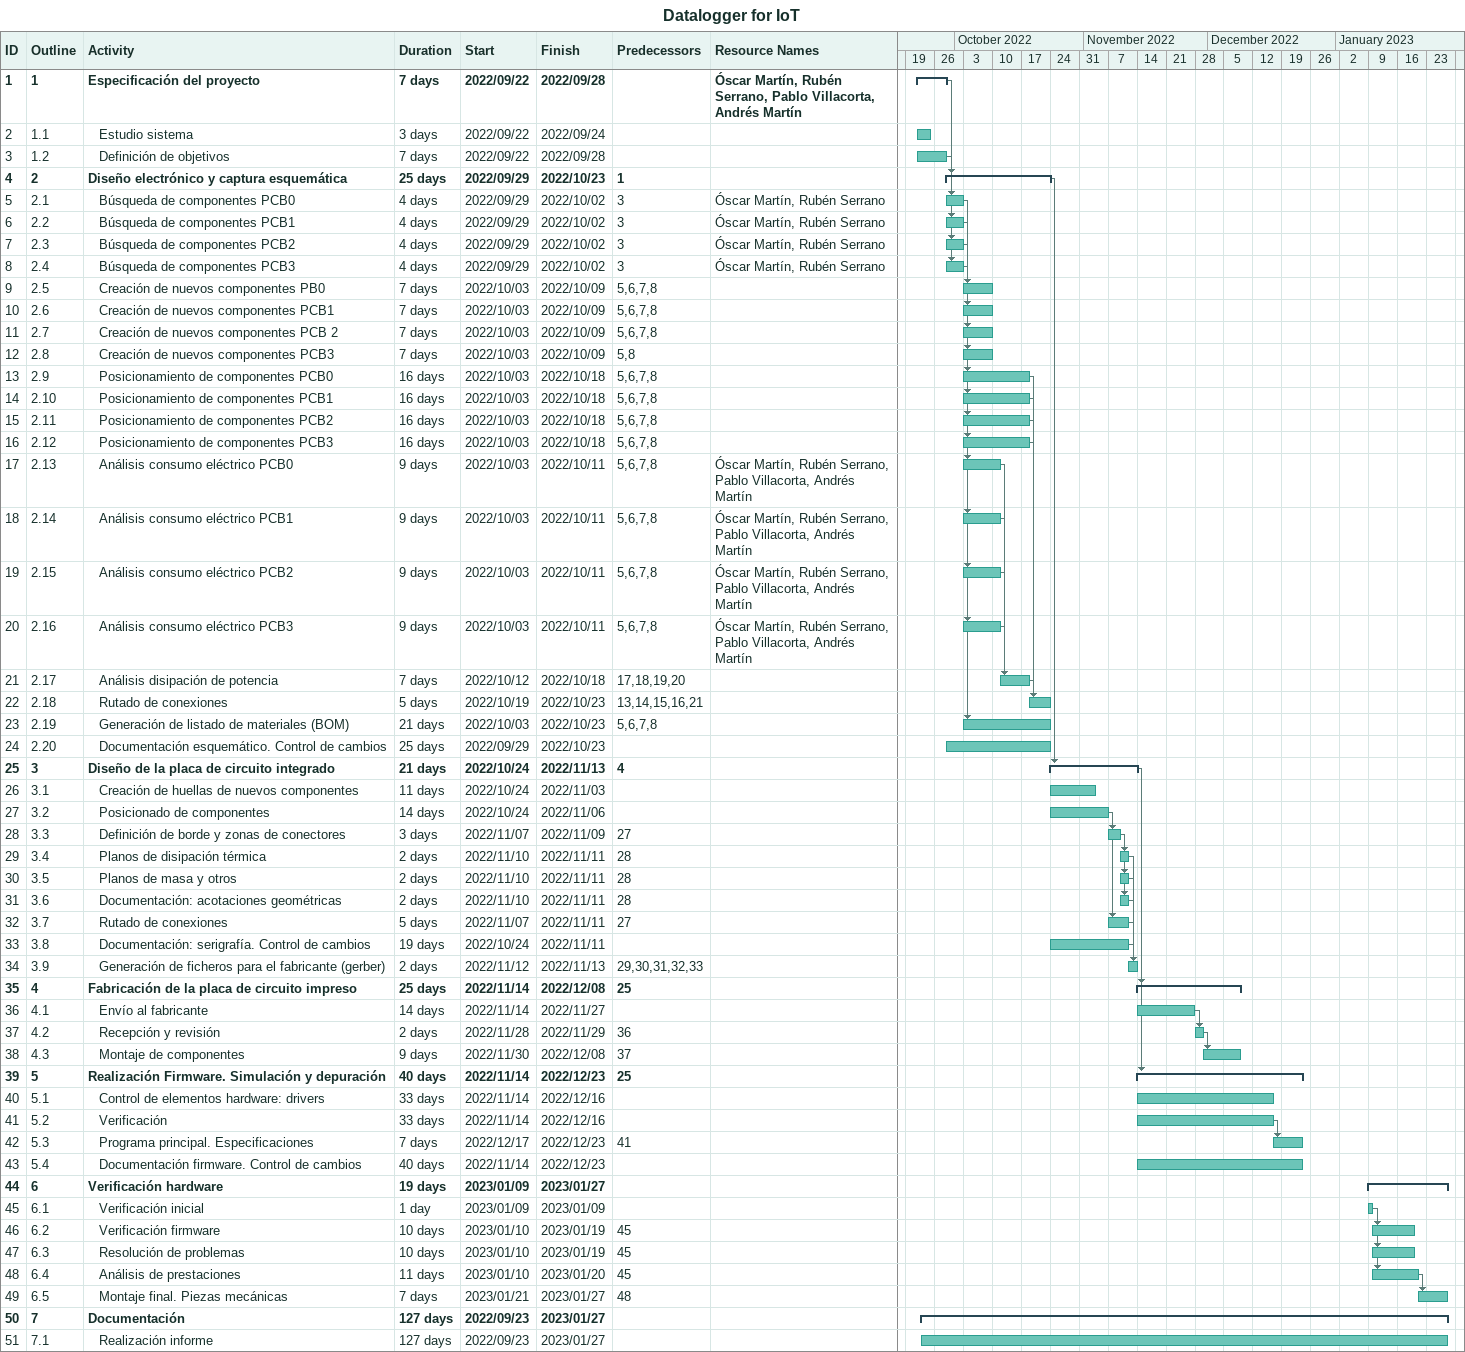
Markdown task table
Datalogger for IoT

| ID | WBS | Task | Duration | Start | Finish | Predecessors | Resources |
|---|---|---|---|---|---|---|---|
| 1 | 1 | **Especificación del proyecto** | 7d | 2022-09-22 | 2022-09-28 |  | Óscar Martín, Rubén Serrano, Pablo Villacorta, Andrés Martín |
| 2 | 1.1 | Estudio sistema | 3d | 2022-09-22 | 2022-09-24 |  |  |
| 3 | 1.2 | Definición de objetivos | 7d | 2022-09-22 | 2022-09-28 |  |  |
| 4 | 2 | **Diseño electrónico y captura esquemática** | 25d | 2022-09-29 | 2022-10-23 | 1 |  |
| 5 | 2.1 | Búsqueda de componentes PCB0 | 4d | 2022-09-29 | 2022-10-02 | 3 | Óscar Martín, Rubén Serrano |
| 6 | 2.2 | Búsqueda de componentes PCB1 | 4d | 2022-09-29 | 2022-10-02 | 3 | Óscar Martín, Rubén Serrano |
| 7 | 2.3 | Búsqueda de componentes PCB2 | 4d | 2022-09-29 | 2022-10-02 | 3 | Óscar Martín, Rubén Serrano |
| 8 | 2.4 | Búsqueda de componentes PCB3 | 4d | 2022-09-29 | 2022-10-02 | 3 | Óscar Martín, Rubén Serrano |
| 9 | 2.5 | Creación de nuevos componentes PB0 | 7d | 2022-10-03 | 2022-10-09 | 5, 6, 7, 8 |  |
| 10 | 2.6 | Creación de nuevos componentes PCB1 | 7d | 2022-10-03 | 2022-10-09 | 5, 6, 7, 8 |  |
| 11 | 2.7 | Creación de nuevos componentes PCB 2 | 7d | 2022-10-03 | 2022-10-09 | 5, 6, 7, 8 |  |
| 12 | 2.8 | Creación de nuevos componentes PCB3 | 7d | 2022-10-03 | 2022-10-09 | 5, 8 |  |
| 13 | 2.9 | Posicionamiento de componentes PCB0 | 16d | 2022-10-03 | 2022-10-18 | 5, 6, 7, 8 |  |
| 14 | 2.10 | Posicionamiento de componentes PCB1 | 16d | 2022-10-03 | 2022-10-18 | 5, 6, 7, 8 |  |
| 15 | 2.11 | Posicionamiento de componentes PCB2 | 16d | 2022-10-03 | 2022-10-18 | 5, 6, 7, 8 |  |
| 16 | 2.12 | Posicionamiento de componentes PCB3 | 16d | 2022-10-03 | 2022-10-18 | 5, 6, 7, 8 |  |
| 17 | 2.13 | Análisis consumo eléctrico PCB0 | 9d | 2022-10-03 | 2022-10-11 | 5, 6, 7, 8 | Óscar Martín, Rubén Serrano, Pablo Villacorta, Andrés Martín |
| 18 | 2.14 | Análisis consumo eléctrico PCB1 | 9d | 2022-10-03 | 2022-10-11 | 5, 6, 7, 8 | Óscar Martín, Rubén Serrano, Pablo Villacorta, Andrés Martín |
| 19 | 2.15 | Análisis consumo eléctrico PCB2 | 9d | 2022-10-03 | 2022-10-11 | 5, 6, 7, 8 | Óscar Martín, Rubén Serrano, Pablo Villacorta, Andrés Martín |
| 20 | 2.16 | Análisis consumo eléctrico PCB3 | 9d | 2022-10-03 | 2022-10-11 | 5, 6, 7, 8 | Óscar Martín, Rubén Serrano, Pablo Villacorta, Andrés Martín |
| 21 | 2.17 | Análisis disipación de potencia | 7d | 2022-10-12 | 2022-10-18 | 17, 18, 19, 20 |  |
| 22 | 2.18 | Rutado de conexiones | 5d | 2022-10-19 | 2022-10-23 | 13, 14, 15, 16, 21 |  |
| 23 | 2.19 | Generación de listado de materiales (BOM) | 21d | 2022-10-03 | 2022-10-23 | 5, 6, 7, 8 |  |
| 24 | 2.20 | Documentación esquemático. Control de cambios | 25d | 2022-09-29 | 2022-10-23 |  |  |
| 25 | 3 | **Diseño de la placa de circuito integrado** | 21d | 2022-10-24 | 2022-11-13 | 4 |  |
| 26 | 3.1 | Creación de huellas de nuevos componentes | 11d | 2022-10-24 | 2022-11-03 |  |  |
| 27 | 3.2 | Posicionado de componentes | 14d | 2022-10-24 | 2022-11-06 |  |  |
| 28 | 3.3 | Definición de borde y zonas de conectores | 3d | 2022-11-07 | 2022-11-09 | 27 |  |
| 29 | 3.4 | Planos de disipación térmica | 2d | 2022-11-10 | 2022-11-11 | 28 |  |
| 30 | 3.5 | Planos de masa y otros | 2d | 2022-11-10 | 2022-11-11 | 28 |  |
| 31 | 3.6 | Documentación: acotaciones geométricas | 2d | 2022-11-10 | 2022-11-11 | 28 |  |
| 32 | 3.7 | Rutado de conexiones | 5d | 2022-11-07 | 2022-11-11 | 27 |  |
| 33 | 3.8 | Documentación: serigrafía. Control de cambios | 19d | 2022-10-24 | 2022-11-11 |  |  |
| 34 | 3.9 | Generación de ficheros para el fabricante (gerber) | 2d | 2022-11-12 | 2022-11-13 | 29, 30, 31, 32, 33 |  |
| 35 | 4 | **Fabricación de la placa de circuito impreso** | 25d | 2022-11-14 | 2022-12-08 | 25 |  |
| 36 | 4.1 | Envío al fabricante | 14d | 2022-11-14 | 2022-11-27 |  |  |
| 37 | 4.2 | Recepción y revisión | 2d | 2022-11-28 | 2022-11-29 | 36 |  |
| 38 | 4.3 | Montaje de componentes | 9d | 2022-11-30 | 2022-12-08 | 37 |  |
| 39 | 5 | **Realización Firmware. Simulación y depuración** | 40d | 2022-11-14 | 2022-12-23 | 25 |  |
| 40 | 5.1 | Control de elementos hardware: drivers | 33d | 2022-11-14 | 2022-12-16 |  |  |
| 41 | 5.2 | Verificación | 33d | 2022-11-14 | 2022-12-16 |  |  |
| 42 | 5.3 | Programa principal. Especificaciones | 7d | 2022-12-17 | 2022-12-23 | 41 |  |
| 43 | 5.4 | Documentación firmware. Control de cambios | 40d | 2022-11-14 | 2022-12-23 |  |  |
| 44 | 6 | **Verificación hardware** | 19d | 2023-01-09 | 2023-01-27 |  |  |
| 45 | 6.1 | Verificación inicial | 1d | 2023-01-09 | 2023-01-09 |  |  |
| 46 | 6.2 | Verificación firmware | 10d | 2023-01-10 | 2023-01-19 | 45 |  |
| 47 | 6.3 | Resolución de problemas | 10d | 2023-01-10 | 2023-01-19 | 45 |  |
| 48 | 6.4 | Análisis de prestaciones | 11d | 2023-01-10 | 2023-01-20 | 45 |  |
| 49 | 6.5 | Montaje final. Piezas mecánicas | 7d | 2023-01-21 | 2023-01-27 | 48 |  |
| 50 | 7 | **Documentación** | 127d | 2022-09-23 | 2023-01-27 |  |  |
| 51 | 7.1 | Realización informe | 127d | 2022-09-23 | 2023-01-27 |  |  |
